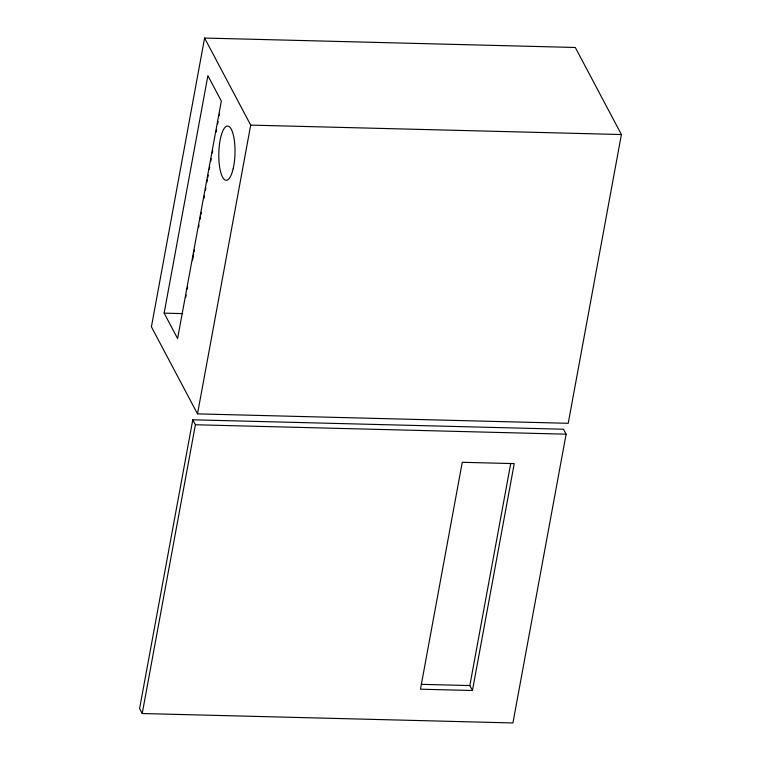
<?xml version="1.0" encoding="UTF-8"?>
<svg xmlns="http://www.w3.org/2000/svg" width="761" height="761" viewBox="0 0 761 761"><rect width="100%" height="100%" fill="white"/><g stroke="black" fill="none" stroke-linecap="round" stroke-linejoin="round"><path stroke-width="1.14" d="M204.595 38.05L151.41 326.821L197.508 413.879L568.22 423.306L621.404 134.535L575.306 47.477L204.595 38.05L250.692 125.108L197.508 413.879M164.148 313.142L207.886 75.662L221.337 101.07L177.598 338.55L164.148 313.142L182.716 313.608M185.722 297.313L186.15 294.983M187.225 289.161L187.653 286.84M192.581 260.062L193.655 254.241M194.084 251.91L194.512 249.589M198.583 227.463L199.011 225.142M200.086 219.32L200.514 216.99M200.942 214.659L201.37 212.338M203.948 198.364L204.376 196.034M205.451 190.212L205.879 187.891M206.944 182.069L207.373 179.739M207.801 177.408L208.238 175.087M209.304 169.265L209.732 166.935M210.807 161.113L211.235 158.783M212.309 152.961L212.738 150.64M216.162 132.014L216.6 129.684M217.665 123.862L218.093 121.532M219.168 115.71L219.596 113.389M192.78 419.806L139.596 708.586L142.212 713.523L512.924 722.95L566.108 434.179L563.492 429.233L192.78 419.806L195.396 424.752L142.212 713.523M472.448 690.512L514.236 463.62L462.26 462.298L420.472 689.19L472.448 690.512L469.832 685.566L510.755 463.335M250.692 125.108L621.404 134.535M195.396 424.752L566.108 434.179M421.394 684.339L469.832 685.566M233.161 168.742A27.12 8.086 -88.5 0 0 228.243 126.155A27.12 8.086 -88.5 0 0 219.301 164.595A27.12 8.086 -88.5 0 0 233.161 168.742"/></g></svg>
